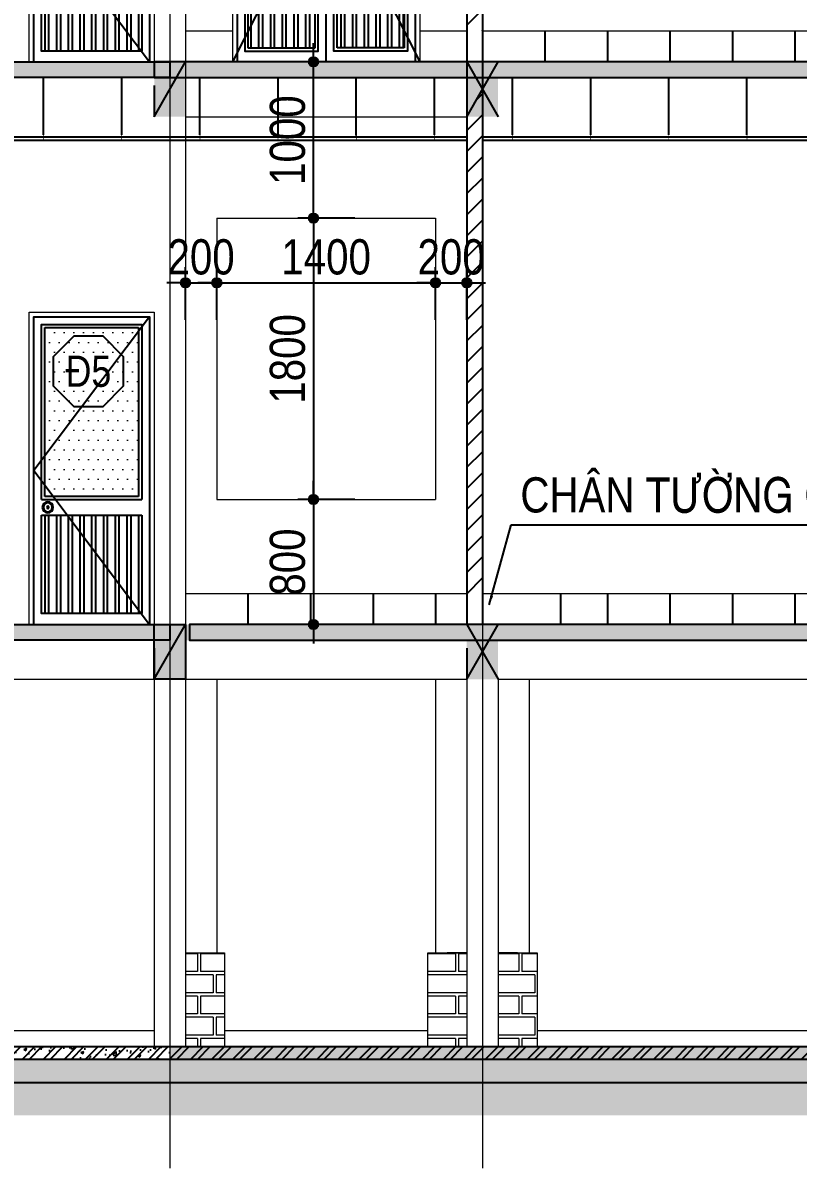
# Model space of a CAD drawing. Extents: x -79995 to 347433, y -157641 to 104789.
# Drawn here: x 41705 to 46665, y -95158 to -87831 of the extents above; entities that cross this region are included whole.
import ezdxf
from ezdxf.enums import TextEntityAlignment as Align

# ---------------------------------------------------------------- set-up
doc = ezdxf.new("R2010")
doc.units = 0
doc.linetypes.add('ACAD_ISO10W100', pattern=[18, 12, -3, 0, -3])
doc.layers.get('0').update_dxf_attribs({"color": 255, "linetype": 'CONTINUOUS'})
doc.layers.get('DEFPOINTS').update_dxf_attribs({"linetype": 'CONTINUOUS'})
for name, color, linetype in [('009', 251, 'CONTINUOUS'), ('025', 2, 'CONTINUOUS'), ('04', 4, 'CONTINUOUS'), ('daucat', 220, 'CONTINUOUS'), ('DIM', 1, 'CONTINUOUS'), ('DOOR', 20, 'CONTINUOUS'), ('HACH', 8, 'CONTINUOUS'), ('HACTH', 8, 'CONTINUOUS'), ('HATCH', 8, 'CONTINUOUS'), ('TAGS', 60, 'CONTINUOUS'), ('TEXT', 7, 'CONTINUOUS'), ('TUONG', 131, 'CONTINUOUS')]:
    doc.layers.add(name, color=color, linetype=linetype)
for name, color, linetype, lineweight in [('HACHT', 8, 'CONTINUOUS', 5), ('kinh', 153, 'CONTINUOUS', 13), ('NET-THAY', 2, 'CONTINUOUS', 13), ('TRUC', 24, 'CONTINUOUS', 0)]:
    doc.layers.add(name, color=color, linetype=linetype, lineweight=lineweight)
doc.styles.add('1', font='', dxfattribs={"height": 250})
doc.styles.add('HEL-CONDENSE', font='')
doc.styles.add('KICHTHUOC', font='', dxfattribs={"width": 0.8})
doc.styles.add('VNI-HELVE-CONDENSEN', font='')
doc.styles.get('1').set_extended_font_data('VNI-Helve-Condense')
doc.styles.get('HEL-CONDENSE').set_extended_font_data('VNI-Helve-Condense')
doc.styles.get('KICHTHUOC').set_extended_font_data('VNI-Helve-Condense')
doc.styles.get('VNI-HELVE-CONDENSEN').set_extended_font_data('VNI-Helve-Condense')
doc.dimstyles.new('1-100', dxfattribs={"dimtxt": 200, "dimasz": 60, "dimexe": 0, "dimexo": 0, "dimgap": 70, "dimtad": 1, "dimtoh": 1, "dimdec": 0, "dimzin": 9, "dimdsep": 46, "dimtxsty": 'KICHTHUOC', "dimblk": 'KTHUOC', "dimcen": 15, "dimdle": 150, "dimclrd": 256, "dimclre": 256, "dimclrt": 7, "dimadec": 0, "dimazin": 0, "dimtfac": 1, "dimtdec": 0, "dimtix": 1, "dimtmove": 2, "dimatfit": 3, "dimfxl": 1, "dimtolj": 1, "dimtzin": 1, "dimarcsym": 0})
doc.dimstyles.new('D100', dxfattribs={"dimtxt": 225, "dimasz": 1.2, "dimexe": 100, "dimexo": 0, "dimgap": 50, "dimtad": 1, "dimdec": 0, "dimzin": 13, "dimdsep": 46, "dimtxsty": 'HEL-CONDENSE', "dimblk": 'D50', "dimcen": 0, "dimclrd": 1, "dimclre": 1, "dimclrt": 7, "dimadec": 0, "dimazin": 0, "dimtfac": 1, "dimtdec": 0, "dimtmove": 0, "dimatfit": 3, "dimldrblk": 'D50', "dimfxl": 1, "dimtolj": 1, "dimtzin": 13, "dimarcsym": 0})
pattern_1 = [(37.5, (-1260657.264, -300869.024), (-1.6000313, 48.9413237), [0, -38.608, 0, -43.18, 0, -41.275]), (7.5, (-1260657.264, -300869.024), (44.9523283, 71.68251), [0, -20.828, 0, -34.798, 0, -13.335]), (327.5, (-1260688.506, -300869.024), (79.099237, 0.1437185), [0, -12.7, 0, -45.72, 0, -59.69]), (317.5, (-1260688.506, -300869.024), (76.3556452, 22.2929323), [0, -6.35, 0, -29.972, 0, -34.29])]
pattern_2 = [(50, (-1260657.26, -300869.02), (182.184669, -15.939086), [19.05, -209.55]), (355, (-1260657.26, -300869.02), (-35.242826, 191.056643), [15.24, -167.64]), (100.451, (-1260642.08, -300870.35), (146.942502, 175.116688), [16.19, -178.09]), (46.1842, (-1260657.26, -300818.22), (271.07904, -42.042328), [28.575, -314.325]), (96.6356, (-1260634.67, -300821.73), (237.404234, 247.425556), [24.285, -267.135]), (351.184, (-1260657.26, -300818.22), (237.404606, 247.42512), [22.86, -251.46]), (21, (-1260631.86, -300830.92), (151.61488, -102.265519), [19.05, -209.55]), (326, (-1260631.86, -300830.92), (61.802028, 184.187966), [15.24, -167.64]), (71.4514, (-1260619.23, -300839.45), (213.41649, 81.922858), [16.19, -178.09]), (37.5, (-1260657.264, -300869.024), (3.0886033, 84.555039), [0, -165.608, 0, -170.18, 0, -168.275]), (7.5, (-1260657.26, -300869.02), (66.8196625, 100.180575), [0, -97.028, 0, -161.798, 0, -64.135]), (327.5, (-1260713.906, -300869.024), (135.590595, -5.728744), [0, -63.5, 0, -198.12, 0, -262.89]), (317.5, (-1260739.3, -300869.02), (148.129181, 25.426491), [0, -82.55, 0, -131.572, 0, -186.69])]
pattern_3 = [(45, (-1260657.26, -300869.02), (-67.351921, 67.351921), []), (45, (-1260612.36, -300869.02), (-67.351921, 67.351921), [])]

# ---------------------------------------------------------------- blocks, each defined once
blk = doc.blocks.new('A$C7A4127E6')
at = {"layer": 'HATCH', "ltscale": 0.5}
h = blk.add_hatch(dxfattribs=at)
h.set_pattern_fill('ANSI32', color=256, scale=200, angle=45, style=0)
h.set_pattern_definition([(90, (-1008696.91, 357232.72), (-75, 1e-14), []), (90, (-1008671.91, 357257.72), (-75, 1e-14), [])])
h.paths.add_polyline_path([(-714, 1953), (-1101.2, 1953), (-1101.2, 1333.1)], flags=17)
h.paths.add_polyline_path([(-461.2, 1953), (-714, 1953), (-1101.2, 1333.1), (-1101.2, 1323), (-461.2, 1323)])
at = {"layer": 'kinh'}
h = blk.add_hatch(dxfattribs=at)
h.set_pattern_fill('DOTS', color=256, scale=1000, style=0)
h.set_pattern_definition([(0, (0, 0), (31.25, 62.5), [0, -62.5])])
h.paths.add_polyline_path([(-481.2, 2596.2), (-481.2, 3153), (-1079.7, 3153)])
h.paths.add_polyline_path([(-1081.2, 2073), (-569.9, 2073), (-481.2, 2198.2), (-481.2, 2596.2), (-1079.7, 3153), (-1081.2, 3153)])
h.paths.add_polyline_path([(-569.9, 2073), (-481.2, 2073), (-481.2, 2198.2)])
at = {"layer": 'DOOR'}
for p, q in [((-461.2, 2053), (-1101.2, 2053)), ((-461.2, 1953), (-1101.2, 1953))]:
    blk.add_line(p, q, dxfattribs=at)
for points in [[(-411.2, 1253), (-411.2, 3223), (-1151.2, 3223), (-1151.2, 1253)], [(-461.2, 2053), (-461.2, 3173), (-1101.2, 3173), (-1101.2, 2053)], [(-505.8, 2003), (-496.4, 2003)], [(-1101.2, 1953), (-1101.2, 1323), (-461.2, 1323), (-461.2, 1953)]]:
    blk.add_lwpolyline(points, dxfattribs=at)
blk.add_circle((-500.6, 2003), 35.2, dxfattribs=at)
at = {"layer": 'HACTH'}
for p, q in [((-481.2, 3153), (-1081.2, 3153)), ((-1081.2, 3153), (-1081.2, 2073)), ((-481.2, 2073), (-481.2, 3153)), ((-1081.2, 2073), (-481.2, 2073))]:
    blk.add_line(p, q, dxfattribs=at)
blk.add_lwpolyline([(-1151.2, 3223), (-411.2, 2238), (-1151.2, 1253)], dxfattribs=at)
for radius in [28.7, 7.25]:
    blk.add_circle((-500.6, 2003), radius, dxfattribs=at)
at = {"layer": 'NET-THAY'}
for points in [[(-381.2, 1253), (-381.2, 3253), (-1181.2, 3253), (-1181.2, 1253)], [(-381.2, 1253), (-1181.2, 1253)]]:
    blk.add_lwpolyline(points, dxfattribs=at)
blk = doc.blocks.new('KH-CUADI')
at = {"layer": 'TAGS'}
blk.add_lwpolyline([(-124.3, 300), (-300, 124.3), (-300, -124.3), (-124.3, -300), (124.3, -300), (300, -124.3), (300, 124.3), (124.3, 300)], close=True, dxfattribs=at)
at = {"layer": 'TAGS', "style": 'VNI-HELVE-CONDENSEN'}
blk.add_attdef('D', text='', height=300, dxfattribs=at).set_placement((0, 0), align=Align.MIDDLE)
blk = doc.blocks.new('D50')
at = {"layer": 'DIM'}
blk.add_hatch(color=256, dxfattribs=at).paths.add_polyline_path([(25, 0, 1), (-25, 0, 1)])
blk.add_line((25, 0), (100, 0), dxfattribs=at)
blk.add_circle((0, 0), 25, dxfattribs=at)
blk = doc.blocks.new('*D1240')
at = {"layer": 'DEFPOINTS', "color": 0, "linetype": 'Continuous', "transparency": 16777216}
for p in [(43828.2, -89080.7), (43563.8, -90880.7), (43828.2, -90880.7)]:
    blk.add_point(p, dxfattribs=at)
at = {"layer": 'DIM', "color": 1, "linetype": 'Continuous', "lineweight": -2, "transparency": 16777216}
for p, q in [((43828.2, -89080.7), (43463.8, -89080.7)), ((43563.8, -89081.9), (43563.8, -90879.5)), ((43828.2, -90880.7), (43463.8, -90880.7))]:
    blk.add_line(p, q, dxfattribs=at)
at = {"layer": 'DIM', "color": 1, "linetype": 'Continuous', "lineweight": -2, "transparency": 16777216, "xscale": 1.199999999999999, "yscale": 1.199999999999999, "zscale": 1.199999999999999}
for p, rotation in [((43563.8, -89080.7), 90), ((43563.8, -90880.7), 270)]:
    blk.add_blockref('D50', p, dxfattribs=dict(at, rotation=rotation))
at = {"layer": 'DIM', "color": 7, "linetype": 'Continuous', "transparency": 16777216, "insert": (43398.9, -89980.7), "char_height": 225, "attachment_point": 5, "rotation": 90, "style": 'HEL-CONDENSE'}
blk.add_mtext('\\A1;1800', dxfattribs=at)
blk = doc.blocks.new('*D1241')
at = {"layer": 'DEFPOINTS', "color": 0, "linetype": 'Continuous', "transparency": 16777216}
for p in [(43828.2, -90880.7), (43563.8, -91680.7), (43828.2, -91680.7)]:
    blk.add_point(p, dxfattribs=at)
at = {"layer": 'DIM', "color": 1, "linetype": 'Continuous', "lineweight": -2, "transparency": 16777216}
for p, q in [((43828.2, -90880.7), (43463.8, -90880.7)), ((43563.8, -90881.9), (43563.8, -91679.5)), ((43828.2, -91680.7), (43463.8, -91680.7))]:
    blk.add_line(p, q, dxfattribs=at)
at = {"layer": 'DIM', "color": 1, "linetype": 'Continuous', "lineweight": -2, "transparency": 16777216, "xscale": 1.199999999999999, "yscale": 1.199999999999999, "zscale": 1.199999999999999}
for p, rotation in [((43563.8, -90880.7), 90), ((43563.8, -91680.7), 270)]:
    blk.add_blockref('D50', p, dxfattribs=dict(at, rotation=rotation))
at = {"layer": 'DIM', "color": 7, "linetype": 'Continuous', "transparency": 16777216, "insert": (43398.9, -91280.7), "char_height": 225, "attachment_point": 5, "rotation": 90, "style": 'HEL-CONDENSE'}
blk.add_mtext('\\A1;800', dxfattribs=at)
blk = doc.blocks.new('*D1242')
at = {"layer": 'DEFPOINTS', "color": 0, "linetype": 'Continuous', "transparency": 16777216}
for p in [(43563.8, -88080.7), (43828.2, -88080.7), (43828.2, -89080.7)]:
    blk.add_point(p, dxfattribs=at)
at = {"layer": 'DIM', "color": 1, "linetype": 'Continuous', "lineweight": -2, "transparency": 16777216}
for p, q in [((43828.2, -88080.7), (43463.8, -88080.7)), ((43563.8, -89079.5), (43563.8, -88081.9)), ((43828.2, -89080.7), (43463.8, -89080.7))]:
    blk.add_line(p, q, dxfattribs=at)
at = {"layer": 'DIM', "color": 1, "linetype": 'Continuous', "lineweight": -2, "transparency": 16777216, "xscale": 1.199999999999999, "yscale": 1.199999999999999, "zscale": 1.199999999999999}
for p, rotation in [((43563.8, -88080.7), 90), ((43563.8, -89080.7), 270)]:
    blk.add_blockref('D50', p, dxfattribs=dict(at, rotation=rotation))
at = {"layer": 'DIM', "color": 7, "linetype": 'Continuous', "transparency": 16777216, "insert": (43398.9, -88580.7), "char_height": 225, "attachment_point": 5, "rotation": 90, "style": 'HEL-CONDENSE'}
blk.add_mtext('\\A1;1000', dxfattribs=at)
blk = doc.blocks.new('*D1243')
at = {"layer": 'DEFPOINTS', "color": 0, "linetype": 'Continuous', "transparency": 16777216}
for p in [(42945, -89494.1), (42745, -89730.8), (42945, -89730.8)]:
    blk.add_point(p, dxfattribs=at)
at = {"layer": 'DIM', "color": 1, "linetype": 'Continuous', "lineweight": -2, "transparency": 16777216}
for p, q in [((42745, -89730.8), (42745, -89394.1)), ((42945, -89730.8), (42945, -89394.1)), ((42746.2, -89494.1), (42943.8, -89494.1))]:
    blk.add_line(p, q, dxfattribs=at)
at = {"layer": 'DIM', "color": 1, "linetype": 'Continuous', "lineweight": -2, "transparency": 16777216, "xscale": 1.199999999999999, "yscale": 1.199999999999999, "zscale": 1.199999999999999, "rotation": 180}
blk.add_blockref('D50', (42745, -89494.1), dxfattribs=at)
at = {"layer": 'DIM', "color": 1, "linetype": 'Continuous', "lineweight": -2, "transparency": 16777216, "xscale": 1.199999999999999, "yscale": 1.199999999999999, "zscale": 1.199999999999999}
blk.add_blockref('D50', (42945, -89494.1), dxfattribs=at)
at = {"layer": 'DIM', "color": 7, "linetype": 'Continuous', "transparency": 16777216, "insert": (42845, -89329.2), "char_height": 225, "attachment_point": 5, "style": 'HEL-CONDENSE'}
blk.add_mtext('\\A1;200', dxfattribs=at)
blk = doc.blocks.new('*D1244')
at = {"layer": 'DEFPOINTS', "color": 0, "linetype": 'Continuous', "transparency": 16777216}
for p in [(44345, -89494.1), (42945, -89730.8), (44345, -89730.8)]:
    blk.add_point(p, dxfattribs=at)
at = {"layer": 'DIM', "color": 1, "linetype": 'Continuous', "lineweight": -2, "transparency": 16777216}
for p, q in [((42945, -89730.8), (42945, -89394.1)), ((44345, -89730.8), (44345, -89394.1)), ((42946.2, -89494.1), (44343.8, -89494.1))]:
    blk.add_line(p, q, dxfattribs=at)
at = {"layer": 'DIM', "color": 1, "linetype": 'Continuous', "lineweight": -2, "transparency": 16777216, "xscale": 1.199999999999999, "yscale": 1.199999999999999, "zscale": 1.199999999999999, "rotation": 180}
blk.add_blockref('D50', (42945, -89494.1), dxfattribs=at)
at = {"layer": 'DIM', "color": 1, "linetype": 'Continuous', "lineweight": -2, "transparency": 16777216, "xscale": 1.199999999999999, "yscale": 1.199999999999999, "zscale": 1.199999999999999}
blk.add_blockref('D50', (44345, -89494.1), dxfattribs=at)
at = {"layer": 'DIM', "color": 7, "linetype": 'Continuous', "transparency": 16777216, "insert": (43645, -89329.2), "char_height": 225, "attachment_point": 5, "style": 'HEL-CONDENSE'}
blk.add_mtext('\\A1;1400', dxfattribs=at)
blk = doc.blocks.new('*D1245')
at = {"layer": 'DEFPOINTS', "color": 0, "linetype": 'Continuous', "transparency": 16777216}
for p in [(44545, -89494.1), (44345, -89730.8), (44545, -89730.8)]:
    blk.add_point(p, dxfattribs=at)
at = {"layer": 'DIM', "color": 1, "linetype": 'Continuous', "lineweight": -2, "transparency": 16777216}
for p, q in [((44345, -89730.8), (44345, -89394.1)), ((44545, -89730.8), (44545, -89394.1)), ((44346.2, -89494.1), (44543.8, -89494.1))]:
    blk.add_line(p, q, dxfattribs=at)
at = {"layer": 'DIM', "color": 1, "linetype": 'Continuous', "lineweight": -2, "transparency": 16777216, "xscale": 1.199999999999999, "yscale": 1.199999999999999, "zscale": 1.199999999999999, "rotation": 180}
blk.add_blockref('D50', (44345, -89494.1), dxfattribs=at)
at = {"layer": 'DIM', "color": 1, "linetype": 'Continuous', "lineweight": -2, "transparency": 16777216, "xscale": 1.199999999999999, "yscale": 1.199999999999999, "zscale": 1.199999999999999}
blk.add_blockref('D50', (44545, -89494.1), dxfattribs=at)
at = {"layer": 'DIM', "color": 7, "linetype": 'Continuous', "transparency": 16777216, "insert": (44445, -89329.2), "char_height": 225, "attachment_point": 5, "style": 'HEL-CONDENSE'}
blk.add_mtext('\\A1;200', dxfattribs=at)
blk = doc.blocks.new('7')
at = {"layer": 'HATCH', "ltscale": 0.5}
h = blk.add_hatch(dxfattribs=at)
h.set_pattern_fill('ANSI32', color=256, scale=200, angle=45, style=0)
h.set_pattern_definition([(90, (-531059.8, 53674.22), (-75, 1e-14), []), (90, (-531034.8, 53699.22), (-75, 1e-14), [])])
h.paths.add_polyline_path([(-394.9, -1820), (-530, -1820), (-530, -2510), (-100, -2510), (-100, -2402.5)])
h.paths.add_polyline_path([(-100, -1820), (-394.9, -1820), (-100, -2402.5)], flags=17)
h.paths.add_polyline_path([(-670, -1820), (-805.1, -1820), (-1100, -2402.5), (-1100, -2510), (-670, -2510)])
h.paths.add_polyline_path([(-805.1, -1820), (-1100, -1820), (-1100, -2402.5)])
at = {"layer": 'kinh', "ltscale": 0.5}
h = blk.add_hatch(dxfattribs=at)
h.set_pattern_fill('DOTS', color=256, scale=1000, style=0)
h.set_pattern_definition([(0, (45757.98, -347217.66), (31.25, 62.5), [0, -62.5])])
h.paths.add_polyline_path([(-1140, -60), (-1140, -340), (-60, -340), (-60, -60)])
h = blk.add_hatch(dxfattribs=at)
h.set_pattern_fill('DOTS', color=256, scale=1000, style=0)
h.set_pattern_definition([(0, (45757.98, -347190.17), (31.25, 62.5), [0, -62.5])])
h.paths.add_polyline_path([(-1100, -472.5), (-1100, -1652.5), (-700, -1652.5), (-700, -472.5)])
h.paths.add_polyline_path([(-100, -1652.5), (-100, -472.5), (-500, -472.5), (-500, -1652.5)])
at = {"layer": 'DOOR'}
for p, q in [((-650, -1700), (-1120, -1700)), ((-550, -1700), (-80, -1700)), ((-650, -1800), (-1120, -1800)), ((-550, -1800), (-80, -1800))]:
    blk.add_line(p, q, dxfattribs=at)
for points in [[(-30, -370), (-30, -30), (-1170, -30)], [(-1170, -370), (-1170, -30)], [(-1170, -370), (-30, -370)], [(-600, -2600), (-600, -400), (-1170, -400), (-1170, -2600)], [(-600, -2600), (-600, -400), (-30, -400), (-30, -2600)], [(-650, -1700), (-650, -450), (-1120, -450), (-1120, -1700)], [(-550, -1700), (-550, -450), (-80, -450), (-80, -1700)], [(-1120, -1800), (-1120, -2530), (-650, -2530), (-650, -1800)], [(-80, -1800), (-80, -2530), (-550, -2530), (-550, -1800)]]:
    blk.add_lwpolyline(points, dxfattribs=at)
at = {"layer": 'HACTH'}
blk.add_lwpolyline([(-50, -350), (-50, -50), (-1150, -50), (-1150, -350), (-50, -350)], close=True, dxfattribs=at)
for points in [[(-1170, -400), (-600, -1415), (-1200, -2600)], [(-30, -400), (-600, -1415), (0, -2600)]]:
    blk.add_lwpolyline(points, dxfattribs=at)
for radius in [28.7, 7.25]:
    blk.add_circle((-510.6, -1750), radius, dxfattribs=at)
at = {"layer": 'HATCH'}
for p, q in [((-670, -470), (-1100, -470)), ((-1100, -470), (-1100, -1680)), ((-670, -1680), (-670, -470)), ((-530, -1680), (-530, -470)), ((-530, -470), (-100, -470)), ((-100, -470), (-100, -1680)), ((-1100, -1680), (-670, -1680)), ((-100, -1680), (-530, -1680)), ((-1100, -1820), (-1100, -2510)), ((-670, -1820), (-1100, -1820)), ((-670, -2510), (-670, -1820)), ((-530, -2510), (-530, -1820)), ((-530, -1820), (-100, -1820)), ((-100, -1820), (-100, -2510)), ((-1100, -2510), (-670, -2510)), ((-100, -2510), (-530, -2510))]:
    blk.add_line(p, q, dxfattribs=at)
at = {"layer": 'NET-THAY'}
for p, q in [((-1200, -400), (-1200, -2600)), ((0, -400), (0, -2600)), ((-600, -2600), (-1200, -2600)), ((-600, -2600), (0, -2600))]:
    blk.add_line(p, q, dxfattribs=at)
for points in [[(0, -400), (0, 0), (-1200, 0)], [(-1200, -400), (-1200, 0)], [(-505.4, -1750), (-514.7, -1750)]]:
    blk.add_lwpolyline(points, dxfattribs=at)
blk.add_circle((-510.6, -1750), 35.2, dxfattribs=at)
at = {"layer": 'TAGS', "linetype": 'Continuous'}
ref = blk.add_blockref('KH-CUADI', (-600.1, -196.3), dxfattribs=dict(at, xscale=0.75, yscale=0.75, zscale=0.75, rotation=180))
ref.add_attrib('D', 'Ñ2', dxfattribs={"color": 7, "height": 200, "style": 'VNI-HELVE-CONDENSEN'}).set_placement((-600.1, -196.3), align=Align.MIDDLE)
blk = doc.blocks.new('KTHUOC')
at = {"ltscale": 50}
h = blk.add_hatch(color=256, dxfattribs=at)
edge = h.paths.add_edge_path()
edge.add_line((0.28, 0.53), (-0.53, -0.28))
edge.add_arc((-0.41, -0.41), 0.175, 135, 225)
edge.add_arc((-0.41, -0.41), 0.175, 225, 315)
edge.add_line((-0.28, -0.53), (0.53, 0.28))
edge.add_arc((0.41, 0.41), 0.175, 315, 405)
edge.add_arc((0.41, 0.41), 0.175, 45, 135)
for p, q in [((0, -2), (0, 2)), ((-3, 0), (3, 0))]:
    blk.add_line(p, q)
blk.add_lwpolyline([(0.28, 0.53), (-0.53, -0.28, 0.414214), (-0.53, -0.53), (-0.53, -0.53, 0.414214), (-0.28, -0.53), (0.53, 0.28, 0.414214), (0.53, 0.53), (0.53, 0.53, 0.414214)], format="xyb", close=True)

msp = doc.modelspace()

# ---------------------------------------------------------------- hatches: boundary and pattern name
at = {"layer": '009'}
h = msp.add_hatch(dxfattribs=at)
h.set_pattern_fill('ANSI31', color=256, scale=30, style=0)
h.set_pattern_definition([(45, (-1260657.26, -300869.02), (-67.351921, 67.351921), [])])
h.paths.add_polyline_path([(44644.966, -84780.733), (44544.966, -84780.733), (44544.966, -87880.733), (44644.966, -87880.733)])
h.paths.add_polyline_path([(44644.966, -88255.733), (44544.966, -88430.733), (44544.966, -91480.733), (44644.966, -91480.733)])
h.paths.add_polyline_path([(41644.966, -88180.733), (41544.966, -88180.733), (41544.966, -89580.733), (41644.966, -89580.733)])
h.paths.add_polyline_path([(38644.966, -89680.733), (38544.966, -89680.733), (38494.966, -89680.733), (38494.966, -89780.733), (38544.966, -89780.733), (38544.966, -91680.733), (38644.966, -91680.733)])
h.paths.add_polyline_path([(38744.966, -89680.733), (38644.966, -89680.733), (38644.966, -91680.733), (38744.966, -91680.733), (38744.966, -90320.733)])
h.paths.add_polyline_path([(38644.966, -88255.733), (38544.966, -88430.733), (38544.966, -88980.733), (38644.966, -88980.733)])
h.paths.add_polyline_path([(38744.966, -88430.733), (38644.966, -88255.733), (38644.966, -88980.733), (38744.966, -88980.733)])
h.paths.add_polyline_path([(38644.966, -86080.733), (38544.966, -86080.733), (38494.966, -86080.733), (38494.966, -86180.733), (38544.966, -86180.733), (38544.966, -88080.733), (38644.966, -88080.733)])
h.paths.add_polyline_path([(38744.966, -86080.733), (38644.966, -86080.733), (38644.966, -88080.733), (38744.966, -88080.733)])
h.paths.add_polyline_path([(41644.966, -84780.733), (41544.966, -84780.733), (41544.966, -85980.733), (41644.966, -85980.733)])
h.paths.add_polyline_path([(44329.616, -84797.718), (44860.316, -84797.718), (44860.316, -85140.018), (44329.616, -85140.018)], flags=9)
h.paths.add_polyline_path([(44123.916, -85039.806), (44666.016, -85039.806), (44666.016, -85382.106), (44123.916, -85382.106)], flags=9)
h.paths.add_polyline_path([(44175.116, -89158.062), (44714.816, -89158.062), (44714.816, -89500.362), (44175.116, -89500.362)], flags=9)
h.paths.add_polyline_path([(41329.616, -85039.806), (41860.316, -85039.806), (41860.316, -85382.106), (41329.616, -85382.106)], flags=9)
h = msp.add_hatch(dxfattribs=at)
h.set_pattern_fill('ANSI32', color=256, scale=10, style=0)
h.set_pattern_definition(pattern_3)
h.paths.add_polyline_path([(48644.966, -94380.733), (44644.966, -94380.733), (44644.966, -94460.733), (48644.966, -94460.733)])
h.paths.add_polyline_path([(49870.877, -94380.733), (48644.966, -94380.733), (48644.966, -94460.733), (49870.877, -94460.733)])
h.paths.add_polyline_path([(52544.966, -94380.733), (50644.966, -94380.733), (50644.966, -94460.733), (52544.966, -94460.733)])
h.paths.add_polyline_path([(50644.966, -94380.733), (49870.877, -94380.733), (49870.877, -94460.733), (50644.966, -94460.733)])
h.paths.add_polyline_path([(46661.088, -94596.083), (46661.088, -94065.383), (47003.388, -94065.383), (47003.388, -94596.083)], flags=9)
h = msp.add_hatch(dxfattribs=at)
h.set_pattern_fill('ANSI32', color=256, scale=10, style=0)
h.set_pattern_definition(pattern_3)
h.paths.add_polyline_path([(40469.861, -94380.733), (38744.966, -94380.733), (38744.966, -94460.733), (40469.861, -94460.733)])
h.paths.add_polyline_path([(42644.966, -94380.733), (40469.861, -94380.733), (40469.861, -94460.733), (42644.966, -94460.733)])
h = msp.add_hatch(dxfattribs=at)
h.set_pattern_fill('ANSI32', color=256, scale=10, style=0)
h.set_pattern_definition(pattern_3)
h.paths.add_polyline_path([(44644.966, -94380.733), (42644.966, -94380.733), (42644.966, -94460.733), (44644.966, -94460.733)])
h = msp.add_hatch(dxfattribs=at)
h.set_pattern_fill('AR-HBONE', color=256, style=0)
h.set_pattern_definition([(45, (-1260657.26, -300869.02), (1e-14, 143.684098), [304.8, -101.6]), (135, (-1260585.42, -300797.18), (1e-14, 143.684098), [304.8, -101.6])])
h.paths.add_polyline_path([(38544.966, -94820.745), (38544.966, -94610.733), (38041.253, -94610.733), (38041.253, -94820.745)])
h.paths.add_polyline_path([(38744.966, -94610.733), (38744.966, -94820.745), (57664.711, -94820.745), (57664.711, -94610.733)])
at = {"layer": '025'}
h = msp.add_hatch(dxfattribs=at)
h.set_pattern_fill('AR-SAND', color=256, style=0)
h.set_pattern_definition(pattern_1)
h.paths.add_polyline_path([(44644.966, -94460.733), (44644.966, -94610.733), (48644.966, -94610.733), (48644.966, -94460.733)])
h.paths.add_polyline_path([(49870.877, -94610.733), (49870.877, -94460.733), (48644.966, -94460.733), (48644.966, -94610.733)])
h.paths.add_polyline_path([(50644.966, -94610.733), (50644.966, -94460.733), (49870.877, -94460.733), (49870.877, -94610.733)])
h.paths.add_polyline_path([(52544.966, -94610.733), (52544.966, -94580.733), (52544.966, -94460.733), (50644.966, -94460.733), (50644.966, -94610.733)])
h.paths.add_polyline_path([(46661.088, -94596.083), (46661.088, -94065.383), (47003.388, -94065.383), (47003.388, -94596.083)], flags=9)
h = msp.add_hatch(dxfattribs=at)
h.set_pattern_fill('AR-SAND', color=256, style=0)
h.set_pattern_definition(pattern_1)
h.paths.add_polyline_path([(40469.861, -94460.733), (38744.966, -94460.733), (38744.966, -94580.733), (38744.966, -94610.733), (40469.861, -94610.733)])
h.paths.add_polyline_path([(42644.966, -94460.733), (40469.861, -94460.733), (40469.861, -94610.733), (42644.966, -94610.733)])
h.paths.add_polyline_path([(44644.966, -94460.733), (42644.966, -94460.733), (42644.966, -94610.733), (44644.966, -94610.733)])
at = {"layer": '04'}
h = msp.add_hatch(dxfattribs=at)
h.set_pattern_fill('AR-CONC', color=256, style=0)
h.set_pattern_definition(pattern_2)
h.paths.add_polyline_path([(44644.966, -94380.733), (42644.966, -94380.733), (42644.966, -94460.733), (44644.966, -94460.733)])
h.paths.add_polyline_path([(46661.088, -94596.083), (46661.088, -94065.383), (47003.388, -94065.383), (47003.388, -94596.083)], flags=9)
h.paths.add_polyline_path([(44644.966, -94460.733), (52544.966, -94460.733), (52544.966, -94380.733), (44644.966, -94380.733)])
h = msp.add_hatch(dxfattribs=at)
h.set_pattern_fill('AR-CONC', color=256, style=0)
h.set_pattern_definition(pattern_2)
h.paths.add_polyline_path([(40469.861, -94380.733), (38744.966, -94380.733), (38744.966, -94460.733), (40469.861, -94460.733)])
h.paths.add_polyline_path([(42644.966, -94380.733), (40469.861, -94380.733), (40469.861, -94460.733), (42644.966, -94460.733)])
at = {"layer": 'HACHT'}
h = msp.add_hatch(dxfattribs=at)
h.set_pattern_fill('AR-BRELM', color=256, scale=2, angle=180, style=0)
h.set_pattern_definition([(180, (-1261621.28, -300399.76), (-3e-14, -270.968), [387.35, -19.05]), (180, (-1261621.28, -300514.06), (-3e-14, -270.968), [387.35, -19.05]), (180, (-1261722.88, -300535.25), (-3e-14, -270.968), [184.15, -19.05]), (180, (-1261722.88, -300649.55), (-3e-14, -270.968), [184.15, -19.05]), (270, (-1261621.3, -300399.76), (406.4, -7e-14), [114.3, -156.6672]), (270, (-1261602.23, -300399.76), (406.4, -7e-14), [114.3, -156.6672]), (270, (-1261722.88, -300535.25), (203.2, -4e-14), [114.3, -156.6672]), (270, (-1261703.83, -300535.25), (203.2, -4e-14), [114.3, -156.6672])])
h.paths.add_polyline_path([(42994.966, -94380.733), (42994.966, -93780.733), (42744.966, -93780.733), (42744.966, -94380.733)])
h = msp.add_hatch(dxfattribs=at)
h.set_pattern_fill('AR-BRELM', color=256, scale=2, angle=180, style=0)
h.set_pattern_definition([(180, (-1261596.28, -300399.76), (-3e-14, -270.968), [387.35, -19.05]), (180, (-1261596.28, -300514.06), (-3e-14, -270.968), [387.35, -19.05]), (180, (-1261697.88, -300535.25), (-3e-14, -270.968), [184.15, -19.05]), (180, (-1261697.88, -300649.55), (-3e-14, -270.968), [184.15, -19.05]), (270, (-1261596.3, -300399.76), (406.4, -7e-14), [114.3, -156.6672]), (270, (-1261577.23, -300399.76), (406.4, -7e-14), [114.3, -156.6672]), (270, (-1261697.88, -300535.25), (203.2, -4e-14), [114.3, -156.6672]), (270, (-1261678.83, -300535.25), (203.2, -4e-14), [114.3, -156.6672])])
h.paths.add_polyline_path([(44994.966, -94380.733), (44994.966, -93780.733), (44744.966, -93780.733), (44744.966, -94380.733)])
h.paths.add_polyline_path([(44294.966, -93780.733), (44294.966, -94380.733), (44544.966, -94380.733), (44544.966, -93780.733)])
at = {"layer": 'TUONG'}
for points in [[(42544.966, -88080.733), (40244.966, -88080.733), (40244.966, -88180.733), (42544.966, -88180.733)], [(42644.966, -88080.733), (42644.966, -88180.733), (48544.966, -88180.733), (48544.966, -88080.733)], [(42544.966, -91680.733), (40244.966, -91680.733), (40244.966, -91780.733), (42544.966, -91780.733)]]:
    msp.add_hatch(color=4, dxfattribs=at).paths.add_polyline_path(points)
h = msp.add_hatch(color=4, dxfattribs=at)
h.paths.add_polyline_path([(42744.966, -91680.733), (44544.966, -91680.733), (44602.109, -91780.733), (42744.966, -91780.733)])
h.paths.add_polyline_path([(44744.966, -91680.733), (48544.966, -91680.733), (48544.966, -91780.733), (44687.823, -91780.733)])

# ---------------------------------------------------------------- linework, layer by layer
at = {"layer": '04'}
for p, q in [((38744.966, -94380.733), (52694.715, -94380.733)), ((38744.966, -94460.733), (52544.966, -94460.733))]:
    msp.add_line(p, q, dxfattribs=at)
at = {"layer": 'daucat', "const_width": 4}
for points in [[(41837.765, -88480.733), (41837.765, -88580.733), (41807.765, -88580.733)], [(41837.765, -88480.733), (41837.765, -88580.733), (41867.765, -88580.733)], [(42337.765, -88480.733), (42337.765, -88580.733), (42307.765, -88580.733)], [(42337.765, -88480.733), (42337.765, -88580.733), (42367.765, -88580.733)], [(42837.765, -88480.733), (42837.765, -88580.733), (42807.765, -88580.733)], [(42837.765, -88480.733), (42837.765, -88580.733), (42867.765, -88580.733)], [(43337.765, -88480.733), (43337.765, -88580.733), (43307.765, -88580.733)], [(43337.765, -88480.733), (43337.765, -88580.733), (43367.765, -88580.733)], [(43837.765, -88485.131), (43837.765, -88585.131), (43807.765, -88585.131)], [(43837.765, -88485.131), (43837.765, -88585.131), (43867.765, -88585.131)], [(44337.765, -88480.733), (44337.765, -88580.733), (44307.765, -88580.733)], [(44337.765, -88480.733), (44337.765, -88580.733), (44367.765, -88580.733)], [(44837.765, -88480.733), (44837.765, -88580.733), (44807.765, -88580.733)], [(44837.765, -88480.733), (44837.765, -88580.733), (44867.765, -88580.733)], [(45337.765, -88480.733), (45337.765, -88580.733), (45307.765, -88580.733)], [(45337.765, -88480.733), (45337.765, -88580.733), (45367.765, -88580.733)], [(45837.765, -88480.733), (45837.765, -88580.733), (45807.765, -88580.733)], [(45837.765, -88480.733), (45837.765, -88580.733), (45867.765, -88580.733)], [(46337.765, -88480.733), (46337.765, -88580.733), (46307.765, -88580.733)], [(46337.765, -88480.733), (46337.765, -88580.733), (46367.765, -88580.733)]]:
    msp.add_lwpolyline(points, dxfattribs=at)
at = {"layer": 'DOOR'}
for p, q in [((45044.966, -87880.733), (45044.966, -88080.733)), ((45444.966, -87880.733), (45444.966, -88080.733)), ((45844.966, -87880.733), (45844.966, -88080.733)), ((46244.966, -87880.733), (46244.966, -88080.733)), ((46644.966, -87880.733), (46644.966, -88080.733)), ((41644.966, -88560.733), (44544.966, -88560.733)), ((41644.966, -88580.733), (44544.966, -88580.733)), ((44644.966, -88560.733), (52544.966, -88560.733)), ((44644.966, -88580.733), (52544.966, -88580.733)), ((43144.966, -91480.733), (43144.966, -91680.733)), ((43544.966, -91480.733), (43544.966, -91680.733)), ((43944.966, -91480.733), (43944.966, -91680.733)), ((44344.966, -91480.733), (44344.966, -91680.733)), ((45144.966, -91480.733), (45144.966, -91680.733)), ((45444.966, -91480.733), (45444.966, -91680.733)), ((45844.966, -91480.733), (45844.966, -91680.733)), ((46244.966, -91480.733), (46244.966, -91680.733)), ((46644.966, -91480.733), (46644.966, -91680.733))]:
    msp.add_line(p, q, dxfattribs=at)
at = {"layer": 'HACH'}
for points in [[(41837.765, -88547.143), (41837.765, -88180.733)], [(42337.765, -88547.143), (42337.765, -88180.733)], [(42837.765, -88547.143), (42837.765, -88180.733)], [(43337.765, -88547.143), (43337.765, -88180.733)], [(43837.765, -88551.541), (43837.765, -88185.131)], [(44337.765, -88547.143), (44337.765, -88180.733)], [(44837.765, -88547.143), (44837.765, -88180.733)], [(45337.765, -88547.143), (45337.765, -88180.733)], [(45837.765, -88547.143), (45837.765, -88180.733)], [(46337.765, -88547.143), (46337.765, -88180.733)]]:
    msp.add_lwpolyline(points, dxfattribs=at)
at = {"layer": 'NET-THAY'}
for p, q in [((42744.966, -84480.733), (42744.966, -91680.733)), ((42744.966, -87880.733), (43044.966, -87880.733)), ((44244.966, -87880.733), (44544.966, -87880.733)), ((44644.966, -87880.733), (52544.966, -87880.733)), ((42744.966, -88430.733), (44544.966, -88430.733)), ((42944.966, -89080.733), (44344.966, -89080.733)), ((42944.966, -89080.733), (42944.966, -90880.733)), ((44344.966, -89080.733), (44344.966, -90880.733)), ((42944.966, -90880.733), (44344.966, -90880.733)), ((42744.966, -91480.733), (44544.966, -91480.733)), ((44644.966, -91480.733), (52544.966, -91480.733)), ((42544.966, -91780.733), (42544.966, -94380.733)), ((38544.966, -92030.733), (44544.966, -92030.733)), ((42744.966, -92030.733), (42744.966, -94380.733)), ((42944.966, -92030.733), (42944.966, -93780.733)), ((44344.966, -92030.733), (44344.966, -93780.733)), ((44544.966, -92030.733), (44544.966, -94380.733)), ((44744.966, -92030.733), (44744.966, -94380.733)), ((44744.966, -92030.733), (48544.966, -92030.733)), ((44944.966, -92030.733), (44944.966, -93780.733)), ((44544.966, -93780.733), (44419.966, -93780.733)), ((44869.966, -93780.733), (44744.966, -93780.733)), ((42544.966, -94280.733), (38844.966, -94280.733)), ((44294.966, -94280.733), (42994.966, -94280.733)), ((48294.966, -94280.733), (44994.966, -94280.733))]:
    msp.add_line(p, q, dxfattribs=at)
for points in [[(42744.966, -93780.733), (42994.966, -93780.733), (42994.966, -94380.733)], [(44294.966, -94380.733), (44294.966, -93780.733), (44544.966, -93780.733)], [(44744.966, -93780.733), (44994.966, -93780.733), (44994.966, -94380.733)]]:
    msp.add_lwpolyline(points, dxfattribs=at)
at = {"layer": 'TRUC', "linetype": 'ACAD_ISO10W100', "ltscale": 50}
for p, q in [((36620.367, -88080.733), (57664.711, -88080.733)), ((36620.367, -91680.733), (57664.711, -91680.733)), ((36620.367, -94380.733), (57664.711, -94380.733))]:
    msp.add_line(p, q, dxfattribs=at)
at = {"layer": 'TRUC', "linetype": 'ACAD_ISO10W100', "ltscale": 0.2}
for points in [[(42644.966, -80836.552), (42644.966, -95158.363)], [(44644.966, -80836.552), (44644.966, -95158.363)]]:
    msp.add_lwpolyline(points, dxfattribs=at)
at = {"layer": 'TUONG', "color": 4}
for p, q in [((44544.966, -84480.733), (44544.966, -91680.733)), ((44644.966, -84480.733), (44644.966, -91680.733)), ((42544.966, -88430.733), (42744.966, -88080.733)), ((44544.966, -88430.733), (44744.966, -88080.733)), ((44544.966, -88080.733), (44744.966, -88430.733)), ((42544.966, -88230.733), (42544.966, -88430.733)), ((44544.966, -88230.733), (44544.966, -88430.733)), ((42544.966, -92030.733), (42744.966, -91680.733)), ((44544.966, -92030.733), (44744.966, -91680.733)), ((44544.966, -91680.733), (44744.966, -92030.733)), ((42544.966, -91830.733), (42544.966, -92030.733)), ((44544.966, -91830.733), (44544.966, -92030.733)), ((38744.966, -94610.733), (57664.711, -94610.733))]:
    msp.add_line(p, q, dxfattribs=at)
for points in [[(40244.966, -88080.733), (42644.966, -88080.733), (42644.966, -88180.733), (40244.966, -88180.733)], [(48544.966, -88080.733), (42544.966, -88080.733), (42544.966, -88180.733), (48544.966, -88180.733)], [(40244.966, -91680.733), (42644.966, -91680.733), (42644.966, -91780.733), (40244.966, -91780.733)], [(42544.966, -91680.733), (42744.966, -91680.733), (42744.966, -92030.733), (42544.966, -92030.733)], [(48544.966, -91680.733), (42769.966, -91680.733), (42769.966, -91780.733), (48544.966, -91780.733)]]:
    msp.add_lwpolyline(points, close=True, dxfattribs=at)
at = {"layer": 'TUONG'}
for points in [[(42744.966, -88430.733), (42544.966, -88430.733), (42744.966, -88080.733), (42544.966, -88080.733)], [(44744.966, -88430.733), (44544.966, -88430.733), (44744.966, -88080.733), (44544.966, -88080.733)], [(42744.966, -92030.733), (42544.966, -92030.733), (42744.966, -91680.733), (42544.966, -91680.733)], [(44744.966, -92030.733), (44544.966, -92030.733), (44744.966, -91680.733), (44544.966, -91680.733)]]:
    msp.add_trace(points, dxfattribs=at)

# ---------------------------------------------------------------- block references
at = {"layer": 'DOOR'}
msp.add_blockref('7', (44244.966, -85480.733), dxfattribs=at)
at = {"layer": 'DOOR', "xscale": -1}
for p in [(41363.798, -89333.755), (41363.798, -92933.755)]:
    msp.add_blockref('A$C7A4127E6', p, dxfattribs=at)
at = {"layer": 'TAGS', "linetype": 'Continuous'}
ref = msp.add_blockref('KH-CUADI', (42124.233, -90060.56), dxfattribs=dict(at, xscale=0.75, yscale=0.75, zscale=0.75, rotation=180))
ref.add_attrib('D', 'Ñ5', dxfattribs={"color": 7, "height": 200, "style": 'VNI-HELVE-CONDENSEN'}).set_placement((42124.233, -90060.56), align=Align.MIDDLE)

# ---------------------------------------------------------------- texts
at = {"layer": 'TEXT', "insert": (46920.258, -90738.219), "char_height": 225, "attachment_point": 2, "style": '1'}
msp.add_mtext('CHAÂN TÖÔØNG OÁP GAÏCH 200x400', dxfattribs=at)

# ---------------------------------------------------------------- dimensions: what is measured, and where the dimension line sits
at = {"layer": 'DIM', "linetype": 'Continuous'}
for base, p1, p2, picture, middle in [((43563.847, -88080.733), (43828.173, -89080.733), (43828.173, -88080.733), '*D1242', (43398.947, -88580.733)), ((43563.847, -90880.733), (43828.173, -89080.733), (43828.173, -90880.733), '*D1240', (43398.947, -89980.733)), ((43563.847, -91680.733), (43828.173, -90880.733), (43828.173, -91680.733), '*D1241', (43398.947, -91280.733))]:
    dim = msp.add_linear_dim(base=base, p1=p1, p2=p2, angle=90, dimstyle='D100', dxfattribs=at)
    dim.commit()
    dim.dimension.update_dxf_attribs({"geometry": picture, "text_midpoint": middle})
for base, p1, p2, picture, middle in [((42944.966, -89494.112), (42744.966, -89730.801), (42944.966, -89730.801), '*D1243', (42844.966, -89494.112)), ((44544.966, -89494.112), (44344.966, -89730.801), (44544.966, -89730.801), '*D1245', (44444.966, -89494.112))]:
    dim = msp.add_linear_dim(base=base, p1=p1, p2=p2, dimstyle='D100', dxfattribs=at)
    dim.commit()
    dim.dimension.update_dxf_attribs({"geometry": picture, "text_midpoint": middle, "dimtype": 160})
dim = msp.add_linear_dim(base=(44344.966, -89494.112), p1=(42944.966, -89730.801), p2=(44344.966, -89730.801), dimstyle='D100', dxfattribs=at)
dim.commit()
dim.dimension.update_dxf_attribs({"geometry": '*D1244', "text_midpoint": (43644.966, -89329.212)})

# ---------------------------------------------------------------- leaders
msp.add_leader([(44687.97, -91555.065), (44829.421, -91043.136), (48785.411, -91043.136)], dimstyle='1-100', override={"dimgap": 70, "dimtad": 0})

doc.saveas('drawing.dxf')
